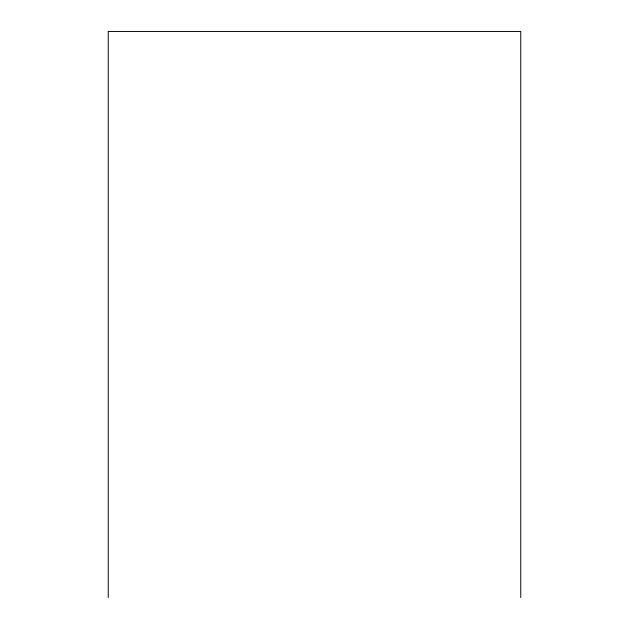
<?xml version="1.0" encoding="UTF-8"?>
<svg xmlns="http://www.w3.org/2000/svg" width="629" height="629" viewBox="0 0 629 629"><rect width="100%" height="100%" fill="white"/><g stroke="black" fill="none" stroke-linecap="round" stroke-linejoin="round"><path stroke-width="0.94" d="M520.757 597.55L520.757 31.45L108.243 31.45L108.243 597.55"/></g></svg>
